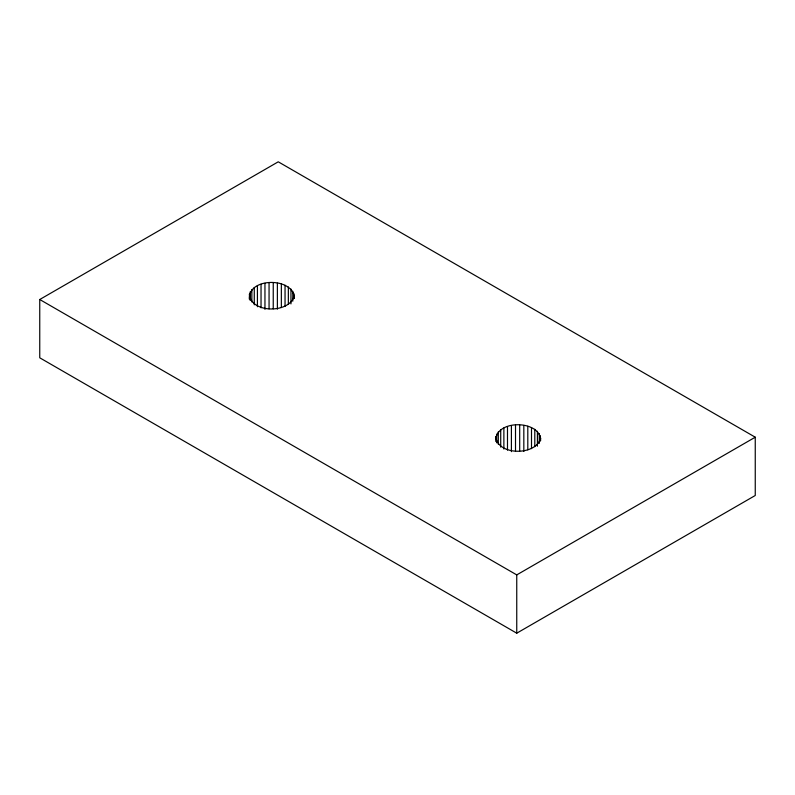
<?xml version="1.0" encoding="UTF-8"?>
<svg xmlns="http://www.w3.org/2000/svg" width="795" height="795" viewBox="0 0 795 795"><rect width="100%" height="100%" fill="white"/><g stroke="black" fill="none" stroke-linecap="round" stroke-linejoin="round"><path stroke-width="1.19" d="M249.332 294.2C250.832 313.568 289.579 313.598 294.15 296.008C290.602 277.147 247.911 277.723 249.332 299.159M495.782 436.485C497.282 455.853 536.029 455.883 540.6 438.293C537.052 419.442 494.361 420.008 495.782 441.444M39.75 299.506L278.25 161.812L755.25 437.2L755.25 495.494L516.75 633.188L39.75 357.8L39.75 299.506L516.75 574.894L755.25 437.2M540.6 438.293L540.6 440.778M540.312 435.889L540.312 440.847M539.249 433.533L539.249 443.461M537.41 431.307L537.41 446.194M534.796 429.28L534.796 446.651M531.497 427.551L531.497 448.638M527.801 426.269L527.801 449.841M523.826 425.434L523.826 451.481M519.692 425.047L519.692 451.083M516.75 574.894L516.75 633.188M515.508 425.096L515.508 451.143M511.404 425.603L511.404 451.649M507.488 426.547L507.488 450.119M503.871 427.949L503.871 449.036M500.721 429.767L500.721 447.128M498.296 431.854L498.296 444.256M496.656 434.11L496.656 442.795M294.15 296.008L294.15 298.493M293.862 293.603L293.862 298.562M292.798 291.248L292.798 301.176M290.96 289.022L290.96 303.909M288.347 286.995L288.347 304.356M285.047 285.266L285.047 306.353M281.351 283.984L281.351 307.546M277.375 283.149L277.375 309.195M273.241 282.752L273.241 308.798M269.058 282.811L269.058 308.858M264.954 283.318L264.954 309.364M261.038 284.262L261.038 307.824M257.421 285.663L257.421 306.741M254.271 287.482L254.271 304.843M251.846 289.569L251.846 301.971M250.206 291.825L250.206 300.51"/></g></svg>
